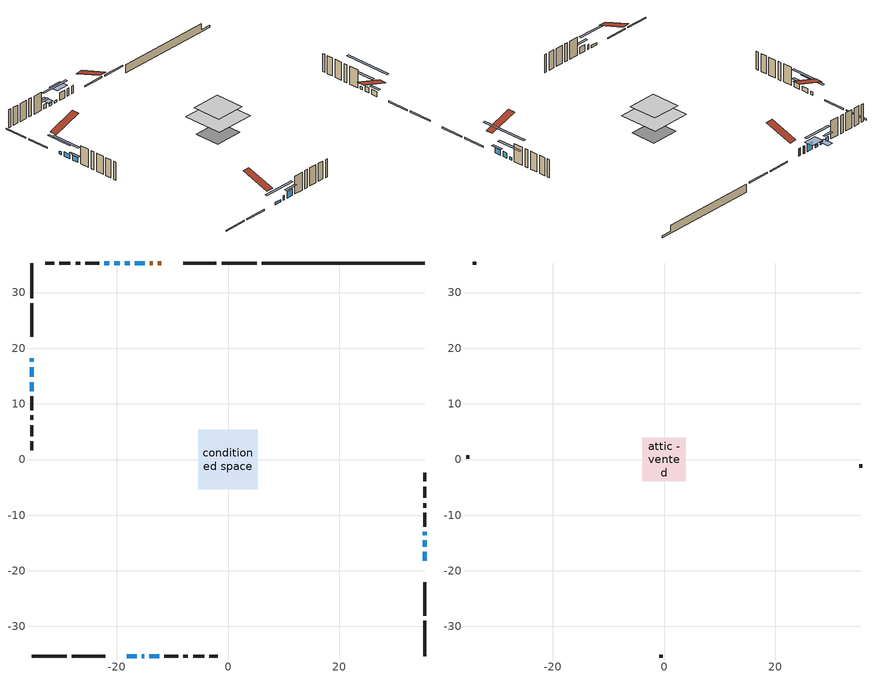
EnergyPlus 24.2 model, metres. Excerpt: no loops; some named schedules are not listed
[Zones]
conditioned space
 floor outside (Floor1 construction): -1.45,-1.45 -1.45,1.45 1.45,1.45 1.45,-1.45 z0.67
 floor adiabatic (AdiabaticFloorConstruction): -5.36,-5.36 -5.36,5.36 5.36,5.36 5.36,-5.36 z3.11
 floor foundation (Slab1 construction): -3.82,-3.49 -3.82,3.49 3.82,3.49 3.82,-3.49 z-1.51
 wall outside (RimJoist1 construction): 5.15,35.31 -1.16,35.31 / -35.31,-35.31 -29,-35.31 / -35.31,35.31 -35.31,29 / 35.31,-35.31 35.31,-29 z0.67:0.97
 wall outside (RimJoist2 construction): -2.09,35.31 -8.09,35.31 / -28.07,-35.31 -22.07,-35.31 / -35.31,28.07 -35.31,22.07 / 35.31,-28.07 35.31,-22.07 z0.67:0.97
 wall outside (AdiabaticWallConstruction 1): -11.96,35.31 -12.62,35.31 / -13.55,35.31 -14.04,35.31 z0.67:2.7
 wall outside (AdiabaticWallConstruction): 35.31,-18.2 35.31,-16.57 / -35.31,13.91 -35.31,12.28 z0.67:2.02; -14.97,35.31 -16.72,35.31 z0.67:2.73; -35.31,18.2 -35.31,17.54 z0.67:1.46; -35.31,16.61 -35.31,14.83 z0.67:1.84; -17.65,35.31 -18.57,35.31 / -18.2,-35.31 -16.42,-35.31 z0.67:1.23; -19.49,35.31 -20.41,35.31 z0.67:1.26; 35.31,-15.65 35.31,-14.5 z0.67:2.04; -15.49,-35.31 -15.08,-35.31 z0.67:1.89; -14.15,-35.31 -12.37,-35.31 z0.67:2.45; 35.31,-13.57 35.31,-12.98 z0.67:1.41; -21.34,35.31 -22.23,35.31 z0.67:1.81
 wall outside (Wall1 construction): -23.16,35.31 -25.61,35.31 / -11.44,-35.31 -8.99,-35.31 / -35.31,11.35 -35.31,8.89 / 35.31,-12.06 35.31,-9.6 z0.67:5.55
 wall outside (Wall2 construction): -26.54,35.31 -27.4,35.31 / -8.06,-35.31 -7.2,-35.31 / -35.31,7.96 -35.31,7.11 / 35.31,-8.67 35.31,-7.82 z0.67:5.55
 wall outside (Wall3 construction): -28.33,35.31 -30.34,35.31 / -6.27,-35.31 -4.26,-35.31 / -35.31,6.18 -35.31,4.17 / 35.31,-6.89 35.31,-4.88 z0.67:5.55
 wall outside (Wall4 construction): -31.27,35.31 -32.8,35.31 / -3.33,-35.31 -1.8,-35.31 / -35.31,3.24 -35.31,1.71 / 35.31,-3.95 35.31,-2.41 z0.67:5.55
 wall foundation (FoundationWall1 construction): 6.08,35.31,-1.51 6.08,35.31,0.67 32.39,35.31,0.67 32.39,35.31,-0.91 35.31,35.31,-0.91 35.31,35.31,-1.51
 window (WindowConstruction): 35.31,-18.2 35.31,-16.57 z0.67:2.02
 window (WindowConstruction 5): -14.97,35.31 -16.72,35.31 z0.67:2.73
 window (WindowConstruction 6): -35.31,18.2 -35.31,17.54 z0.67:1.46
 window (WindowConstruction 7): -35.31,16.61 -35.31,14.83 z0.67:1.84
 window (WindowConstruction 9): -17.65,35.31 -18.57,35.31 z0.67:1.23
 window (WindowConstruction 10): -19.5,35.31 -20.41,35.31 z0.67:1.26
 window (WindowConstruction 11): -18.2,-35.31 -16.42,-35.31 z0.67:1.23
 window (WindowConstruction 12): 35.31,-15.64 35.31,-14.5 z0.67:2.04
 window (WindowConstruction 1): -35.31,13.9 -35.31,12.28 z0.67:2.02
 window (WindowConstruction 8): -15.49,-35.31 -15.08,-35.31 z0.67:1.89
 window (WindowConstruction 2): -14.15,-35.31 -12.37,-35.31 z0.67:2.45
 window (WindowConstruction 3): 35.31,-13.57 35.31,-12.99 z0.67:1.41
 window (WindowConstruction 4): -21.34,35.31 -22.23,35.31 z0.67:1.81
 door (Door): -11.96,35.31 -12.62,35.31 z0.67:2.7
 door (Door 1): -13.55,35.31 -14.04,35.31 z0.67:2.7
 ceiling adiabatic (AdiabaticFloorConstruction): 5.36,-5.36 5.36,5.36 -5.36,5.36 -5.36,-5.36 z3.11
attic - vented
 floor to conditioned space (Floor2 construction Reversed): -3.93,-3.93 -3.93,3.93 3.93,3.93 3.93,-3.93 z5.55
 wall outside (Wall5 construction): -33.73,35.31 -34.38,35.31 / -0.87,-35.31 -0.22,-35.31 / -35.31,0.78 -35.31,0.12 / 35.31,-1.49 35.31,-0.83 z0.67:5.55
 roof outside (Roof1 construction): -11.03,35.31,5.55 -11.03,27.66,8.1 -9.01,27.66,8.1 -9.01,35.31,5.55; -19.13,-35.31,5.55 -19.13,-27.66,8.1 -21.15,-27.66,8.1 -21.15,-35.31,5.55; -35.31,19.13,5.55 -27.66,19.13,8.1 -27.66,21.15,8.1 -35.31,21.15,5.55; 35.31,-19.13,5.55 27.66,-19.13,8.1 27.66,-21.15,8.1 35.31,-21.15,5.55
shading: 35.31,-15.96 35.31,-18.81 35.91,-18.81 35.91,-15.96 z2.63; -17.63,35.31 -14.06,35.31 -14.06,37.74 -17.63,37.74 z3.64; -35.31,14.32 -35.31,21.42 -35.91,21.42 -35.91,14.32 z4.68; -35.31,11.61 -35.31,19.83 -35.91,19.83 -35.91,11.61 z5.06; -22.17,35.31 -14.05,35.31 -14.05,35.91 -22.17,35.91 z4.83; -20.71,35.31 -19.2,35.31 -19.2,37.96 -20.71,37.96 z1.55; -12.82,-35.31 -21.8,-35.31 -21.8,-35.91 -12.82,-35.91 z4.83; 35.31,-8.59 35.31,-21.55 35.91,-21.55 35.91,-8.59 z7.95; -35.31,11.67 -35.31,14.51 -35.91,14.51 -35.91,11.67 z2.63; -11.46,-35.31 -15.06,-35.31 -15.06,-35.91 -11.46,-35.91 z3.36; 35.31,-9.77 35.31,-16.79 35.91,-16.79 35.91,-9.77 z4.63; -23.14,35.31 -20.43,35.31 -20.43,35.91 -23.14,35.91 z2.72
[Building]
Building 1: Terrain=Suburbs
[Site:Location]
Montreal Intl AP_QC: Latitude {deg}=45.47; Longitude {deg}=-73.74; Time Zone {hr}=-5; Elevation {m}=36; Keep Site Location Information=Yes
[Site:GroundTemperature:Shallow]
2.07863, -0.316383, -0.508184, 0.628371, 5.19101, 9.73239, 13.6695, 16.1636, 16.3755, 14.347, 10.5102, 6.10817
[Site:WaterMainsTemperature]
Calculation Method=Schedule; Temperature Schedule=mains temperature schedule
[Material] Roughness=Rough; Thermal Absorptance=0.9
Name | Thickness {m} | Conductivity {W/m-K} | Density {kg/m3} | Specific Heat {J/kg-K} | Solar Absorptance | Visible Absorptance
asphalt or fiberglass shingles | 0.00635 | 0.162714 | 1121.4 | 1465.45 | 0.4 | 0.4
ceiling loosefill ins | 0.338667 | 0.0480833 | 16.02 | 1046.75 | 0.7 | 0.7
ceiling stud and cavity | 0.1397 | 0.360619 | 65.682 | 1177.47 | 0.7 | 0.7
concrete 4.0 in. | 0.1016 | 1.803125 | 2242.8 | 837.4 | 0.7 | 0.7
concrete 8.0 in. | 0.2032 | 1.803125 | 2242.8 | 837.4 | 0.7 | 0.7
door material | 0.04445 | 0.0451087 | 512.64 | 1214.23 | 0.7 | 0.7
door material 1 | 0.04445 | 0.188738 | 512.64 | 1214.23 | 0.7 | 0.7
floor covering | 0.0127 | 0.0433444 | 54.468 | 1339.84 | 0.6 | 0.6
floor rigid ins; rim joist rigid ins | 0.051816 | 0.029427 | 32.04 | 1214.23 | 0.7 | 0.7
floor rigid ins 1; wall rigid ins | 0.512978 | 0.029427 | 32.04 | 1214.23 | 0.7 | 0.7
floor stud and cavity | 0.1397 | 0.375657 | 92.3553 | 1139.71 | 0.7 | 0.7
floor stud and cavity 1 | 0.1397 | 1.75129 | 37.0049 | 1207.88 | 0.7 | 0.7
furniture material conditioned space 1 | 0.1524 | 0.115458 | 640.8 | 1214.23 | 0.6 | 0.6
gypsum board | 0.0127 | 0.160291 | 801 | 837.4 | 0.6 | 0.6
osb sheathing 0.5 in. | 0.0127 | 0.115458 | 512.64 | 1214.23 | 0.7 | 0.7
osb sheathing 0.75 in. | 0.01905 | 0.115458 | 512.64 | 1214.23 | 0.7 | 0.7
osb sheathing 2.0 in. | 0.0508 | 0.115458 | 512.64 | 1214.23 | 0.7 | 0.7
rim joist stud and cavity | 0.0508 | 0.268173 | 125.044 | 1163.47 | 0.6 | 0.6
rim joist stud and cavity 1 | 0.0508 | 0.103237 | 50.32683 | 1063.81 | 0.6 | 0.6
wall stud and cavity | 0.1397 | 0.0882518 | 139.0536 | 1170.24 | 0.7 | 0.7
wall stud and cavity 1 | 0.1397 | 0.087281 | 139.0536 | 1170.24 | 0.7 | 0.7
wall stud and cavity 2 | 0.1397 | 0.0876667 | 139.0536 | 1170.24 | 0.7 | 0.7
wall stud and cavity 3 | 0.1397 | 0.0888448 | 139.0536 | 1170.24 | 0.7 | 0.7
wall stud and cavity 4 | 0.0889 | 6.1454 | 50.32683 | 1063.81 | 0.6 | 0.6
wall stud and cavity 5 | 0.0889 | 0.380278 | 52.3479 | 1209.89 | 0.7 | 0.7
wall stud and cavity 6 | 0.0889 | 0.391764 | 83.0341 | 1211.67 | 0.7 | 0.7
wood siding | 0.0254 | 0.102417 | 544.68 | 1172.36 | 0.4 | 0.4
wood siding 1 | 0.00254 | 0.102417 | 544.68 | 1172.36 | 0.4 | 0.4
wood siding 2; wood siding 3; wood siding 4 | 0.0254 | 0.102417 | 544.68 | 1172.36 | 0.7 | 0.7
[WindowMaterial:SimpleGlazingSystem]
Name | U-Factor {W/m2-K} | Solar Heat Gain Coefficient
WindowMaterial | 4.65539 | 0.66
WindowMaterial 1 | 2.66355 | 0.6
WindowMaterial 10 | 5.31063 | 0.67
WindowMaterial 11 | 2.91792 | 0.67
WindowMaterial 2 | 2.66809 | 0.48
WindowMaterial 3 | 2.66525 | 0.57
WindowMaterial 4 | 4.01094 | 0.68
WindowMaterial 5 | 2.66696 | 0.5
WindowMaterial 6 | 4.17163 | 0.68
WindowMaterial 7 | 2.87534 | 0.6
WindowMaterial 8 | 5.43157 | 0.61
WindowMaterial 9 | 5.34754 | 0.68
[Construction]
AdiabaticFloorConstruction: floor stud and cavity 1, floor rigid ins 1, osb sheathing 0.75 in., floor covering
AdiabaticWallConstruction: wood siding 3, wall rigid ins, wall stud and cavity 5, gypsum board
AdiabaticWallConstruction 1: wood siding 4, wall rigid ins, wall stud and cavity 5, gypsum board
Door: door material
Door 1: door material 1
Floor1 construction: floor stud and cavity, floor rigid ins, osb sheathing 0.75 in., floor covering
Floor2 construction Reversed: gypsum board, ceiling stud and cavity, ceiling loosefill ins
FoundationWall1 construction: concrete 8.0 in.
furniture construction conditioned space 1: furniture material conditioned space 1
PartitionWallConstruction: gypsum board, wall stud and cavity 6, gypsum board
RimJoist1 construction: wood siding 2, rim joist rigid ins, osb sheathing 2.0 in., rim joist stud and cavity
RimJoist2 construction: wood siding 2, rim joist stud and cavity 1
Roof1 construction: asphalt or fiberglass shingles
Slab1 construction: concrete 4.0 in.
Wall1 construction: wood siding, osb sheathing 0.5 in., wall stud and cavity, gypsum board
Wall2 construction: wood siding, osb sheathing 0.5 in., wall stud and cavity 1, gypsum board
Wall3 construction: wood siding, osb sheathing 0.5 in., wall stud and cavity 2, gypsum board
Wall4 construction: wood siding, osb sheathing 0.5 in., wall stud and cavity 3, gypsum board
Wall5 construction: wood siding 1, wall stud and cavity 4
WindowConstruction; WindowConstruction 1: WindowMaterial
WindowConstruction 10: WindowMaterial 9
WindowConstruction 11: WindowMaterial 10
WindowConstruction 12: WindowMaterial 11
WindowConstruction 2: WindowMaterial 1
WindowConstruction 3: WindowMaterial 2
WindowConstruction 4: WindowMaterial 3
WindowConstruction 5: WindowMaterial 4
WindowConstruction 6: WindowMaterial 5
WindowConstruction 7: WindowMaterial 6
WindowConstruction 8: WindowMaterial 7
WindowConstruction 9: WindowMaterial 8
[Zone] Multiplier=1; Part of Total Floor Area=Yes
Name | Volume {m3}
attic - vented | 25.5309
conditioned space | 418.9
[Space]
Name | Zone | Volume {m3}
attic - vented 1 | attic - vented | 25.5309
conditioned space 1 | conditioned space | 418.9
[ZoneInfiltration:EffectiveLeakageArea]
infil attic - vented 1: Zone or Space=attic - vented 1; Schedule=Always On Discrete; Effective Air Leakage Area {cm2}=2467.2; Stack Coefficient=0.000516435; Wind Coefficient=1.53542e-05
[ZoneMixing]
whole house fan mix: Zone or Space=attic - vented; Schedule=Always On Continuous; Design Flow Rate Calculation Method=Flow/Zone; Design Flow Rate {m3/s}=0; Source Zone or Space=conditioned space
[SurfaceProperty:ExposedFoundationPerimeter]
Slab1: Exposed Perimeter Calculation Method=TotalExposedPerimeter; Total Exposed Perimeter {m}=29.231
[InternalMass] Zone or ZoneList=conditioned space; Space or SpaceList=conditioned space 1
Name | Construction | Surface Area {m2}
furniture mass conditioned space 1 | furniture construction conditioned space 1 | 70.672
partition wall mass | PartitionWallConstruction | 176.68
[Lights]
interior lighting: Zone or ZoneList or Space or SpaceList=conditioned space 1; Schedule=interior lighting schedule; Design Level Calculation Method=LightingLevel; Lighting Level {W}=343.2; Return Air Fraction=0; Fraction Radiant=0.6; Fraction Visible=0.2; Fraction Replaceable=1
[People]
occupants: Zone or ZoneList or Space or SpaceList=conditioned space 1; Number of People Schedule=occupants schedule; Number of People Calculation Method=People; Number of People=3; Fraction Radiant=0.314171; Sensible Heat Fraction=0.56303; Activity Level Schedule=occupants activity schedule; Carbon Dioxide Generation Rate {m3/s-W}=0; Enable ASHRAE 55 Comfort Warnings=No; Mean Radiant Temperature Calculation Type=EnclosureAveraged
[ElectricEquipment] Zone or ZoneList or Space or SpaceList=conditioned space 1; Design Level Calculation Method=EquipmentLevel
Name | Schedule | Design Level {W} | Fraction Latent | Fraction Radiant | Fraction Lost
clothes dryer | clothes dryer schedule | 140.772 | 0.015 | 0.081 | 0.85
clothes washer | clothes washer schedule | 32.1985 | 0.03 | 0.162 | 0.7
cooking range | cooking range schedule | 215.147 | 0.08 | 0.432 | 0.2
dishwasher | dishwasher schedule | 66.8632 | 0.3 | 0.18 | 0.4
fridge | fridge schedule | 72.9452 | 0 | 0.6 | 0
mech vent bath fan 0 | mech vent bath fan 0 schedule | 200 | 0 | 0 | 1
mech vent house fan | mech vent house fan schedule | 0 | 0 | 0 | 1
mech vent house fan cfis | mech vent house fan cfis schedule | 0 | 0 | 0 | 0
mech vent range fan 0 | mech vent range fan 0 schedule | 57 | 0 | 0 | 1
misc plug loads | misc plug loads schedule | 494.7 | 0.045 | 0.513 | 0.1
whole house fan | Always On Discrete | 0 | 0 | 0 | 1
[OtherEquipment] Zone or ZoneList or Space or SpaceList=conditioned space 1; Design Level Calculation Method=EquipmentLevel
Name | Fuel Type | Schedule | Design Level {W} | Fraction Latent | Fraction Radiant | Fraction Lost
clothes dryer 1 | Electricity | clothes dryer schedule | 0 | 0.015 | 0.081 | 0.85
cooking range 1 | Electricity | cooking range schedule | 0 | 0.08 | 0.432 | 0.2
general water use latent | None | general water use schedule | 62.594 | 1 | 0 | 0
general water use sensible | None | general water use schedule | -61.6891 | 0 | 0.6 | 0
mech vent house fan latent load | None | Always On Discrete | 0 | 1 | 0 | 0
mech vent house fan sensible load | None | Always On Discrete | 0 | 0 | 0 | 0
water heater energy adjustment1 | Electricity | Always On Discrete | 0.01 | 0 | 0 | 1
[ZoneInfiltration:DesignFlowRate] Zone or ZoneList or Space or SpaceList=conditioned space 1; Schedule=Always On Discrete; Design Flow Rate Calculation Method=Flow/Zone; Design Flow Rate {m3/s}=0
infil flow; natural vent flow; whole house fan flow
[ZoneControl:Thermostat]
conditioned space Thermostat: Zone or ZoneList=conditioned space; Control Type Schedule=conditioned space Thermostat Schedule; Control 1=conditioned space temperature setpoint; Temperature Difference Between Cutout And Setpoint {deltaC}=0
[ThermostatSetpoint:DualSetpoint]
conditioned space temperature setpoint: Heating Setpoint Temperature Schedule=heating setpoint; Cooling Setpoint Temperature Schedule=cooling setpoint
[Zone equipment]
conditioned space: electric baseboard
[Foundation:Kiva]
Foundation Kiva 1: Initial Indoor Air Temperature {C}=18; Wall Height Above Grade {m}=0.669981; Wall Depth Below Slab {m}=0.2032
[Foundation:Kiva:Settings]
Soil Conductivity {W/m-K}=0.849921; Soil Density {kg/m3}=1842.3; Soil Specific Heat {J/kg-K}=418.7; Ground Solar Absorptivity=0.9; Ground Thermal Absorptivity=0.9; Ground Surface Roughness {m}=0.03; Far-Field Width {m}=40; Deep-Ground Boundary Condition=ZeroFlux; Deep-Ground Depth {m}=40; Minimum Cell Dimension {m}=0.2; Maximum Cell Growth Coefficient=3; Simulation Timestep=Timestep
[Exterior:Lights]
exterior lighting: Schedule=exterior lighting schedule; Design Level {W}=75.6
[EnergyManagementSystem:Sensor] Output:Variable or Output:Meter Index Key=conditioned space
Name | Output:Variable or Output:Meter
conditioned_space_clg_unmet_s | Zone Cooling Setpoint Not Met Time
conditioned_space_htg_unmet_s | Zone Heating Setpoint Not Met Time
fridge_tin_s; tin_s; tin_s_1 | Zone Mean Air Temperature
tout_s | Zone Outdoor Air Drybulb Temperature
win_s | Zone Air Humidity Ratio
[Schedule:Constant]
Name | Hourly Value
Always On Continuous; mech vent house fan schedule; mech vent house fan cfis schedule; Always On Discrete | 1
occupants activity schedule | 117.228
fridge schedule | 0
[Schedule:Week:Daily]
interior lighting schedule Week Rule - Jan1-Jan27: interior lighting schedule day, interior lighting schedule day, interior lighting schedule day, interior lighting schedule day, interior lighting schedule day, interior lighting schedule day, interior lighting schedule day, interior lighting schedule default day, interior lighting schedule default day, interior lighting schedule default day, interior lighting schedule default day, interior lighting schedule default day
interior lighting schedule Week Rule - Jan28-Feb3: interior lighting schedule day, interior lighting schedule day, interior lighting schedule day, interior lighting schedule day, interior lighting schedule day 1, interior lighting schedule day 1, interior lighting schedule day 1, interior lighting schedule default day, interior lighting schedule default day, interior lighting schedule default day, interior lighting schedule default day, interior lighting schedule default day
interior lighting schedule Week Rule - Feb4-Feb24: interior lighting schedule day 1, interior lighting schedule day 1, interior lighting schedule day 1, interior lighting schedule day 1, interior lighting schedule day 1, interior lighting schedule day 1, interior lighting schedule day 1, interior lighting schedule default day, interior lighting schedule default day, interior lighting schedule default day, interior lighting schedule default day, interior lighting schedule default day
interior lighting schedule Week Rule - Feb25-Mar3: interior lighting schedule day 1, interior lighting schedule day 1, interior lighting schedule day 1, interior lighting schedule day 1, interior lighting schedule day 2, interior lighting schedule day 2, interior lighting schedule day 2, interior lighting schedule default day, interior lighting schedule default day, interior lighting schedule default day, interior lighting schedule default day, interior lighting schedule default day
interior lighting schedule Week Rule - Mar4-Mar31: interior lighting schedule day 2, interior lighting schedule day 2, interior lighting schedule day 2, interior lighting schedule day 2, interior lighting schedule day 2, interior lighting schedule day 2, interior lighting schedule day 2, interior lighting schedule default day, interior lighting schedule default day, interior lighting schedule default day, interior lighting schedule default day, interior lighting schedule default day
interior lighting schedule Week Rule - Apr1-Apr28: interior lighting schedule day 3, interior lighting schedule day 3, interior lighting schedule day 3, interior lighting schedule day 3, interior lighting schedule day 3, interior lighting schedule day 3, interior lighting schedule day 3, interior lighting schedule default day, interior lighting schedule default day, interior lighting schedule default day, interior lighting schedule default day, interior lighting schedule default day
interior lighting schedule Week Rule - Apr29-May5: interior lighting schedule day 3, interior lighting schedule day 3, interior lighting schedule day 4, interior lighting schedule day 4, interior lighting schedule day 4, interior lighting schedule day 4, interior lighting schedule day 4, interior lighting schedule default day, interior lighting schedule default day, interior lighting schedule default day, interior lighting schedule default day, interior lighting schedule default day
interior lighting schedule Week Rule - May6-May26: interior lighting schedule day 4, interior lighting schedule day 4, interior lighting schedule day 4, interior lighting schedule day 4, interior lighting schedule day 4, interior lighting schedule day 4, interior lighting schedule day 4, interior lighting schedule default day, interior lighting schedule default day, interior lighting schedule default day, interior lighting schedule default day, interior lighting schedule default day
interior lighting schedule Week Rule - May27-Jun2: interior lighting schedule day 4, interior lighting schedule day 4, interior lighting schedule day 4, interior lighting schedule day 4, interior lighting schedule day 4, interior lighting schedule day 5, interior lighting schedule day 5, interior lighting schedule default day, interior lighting schedule default day, interior lighting schedule default day, interior lighting schedule default day, interior lighting schedule default day
interior lighting schedule Week Rule - Jun3-Jun30: interior lighting schedule day 5, interior lighting schedule day 5, interior lighting schedule day 5, interior lighting schedule day 5, interior lighting schedule day 5, interior lighting schedule day 5, interior lighting schedule day 5, interior lighting schedule default day, interior lighting schedule default day, interior lighting schedule default day, interior lighting schedule default day, interior lighting schedule default day
interior lighting schedule Week Rule - Jul1-Jul28: interior lighting schedule day 6, interior lighting schedule day 6, interior lighting schedule day 6, interior lighting schedule day 6, interior lighting schedule day 6, interior lighting schedule day 6, interior lighting schedule day 6, interior lighting schedule default day, interior lighting schedule default day, interior lighting schedule default day, interior lighting schedule default day, interior lighting schedule default day
interior lighting schedule Week Rule - Jul29-Aug4: interior lighting schedule day 6, interior lighting schedule day 6, interior lighting schedule day 6, interior lighting schedule day 7, interior lighting schedule day 7, interior lighting schedule day 7, interior lighting schedule day 7, interior lighting schedule default day, interior lighting schedule default day, interior lighting schedule default day, interior lighting schedule default day, interior lighting schedule default day
interior lighting schedule Week Rule - Aug5-Aug25: interior lighting schedule day 7, interior lighting schedule day 7, interior lighting schedule day 7, interior lighting schedule day 7, interior lighting schedule day 7, interior lighting schedule day 7, interior lighting schedule day 7, interior lighting schedule default day, interior lighting schedule default day, interior lighting schedule default day, interior lighting schedule default day, interior lighting schedule default day
interior lighting schedule Week Rule - Aug26-Sep1: interior lighting schedule day 7, interior lighting schedule day 7, interior lighting schedule day 7, interior lighting schedule day 7, interior lighting schedule day 7, interior lighting schedule day 7, interior lighting schedule day 8, interior lighting schedule default day, interior lighting schedule default day, interior lighting schedule default day, interior lighting schedule default day, interior lighting schedule default day
interior lighting schedule Week Rule - Sep2-Sep29: interior lighting schedule day 8, interior lighting schedule day 8, interior lighting schedule day 8, interior lighting schedule day 8, interior lighting schedule day 8, interior lighting schedule day 8, interior lighting schedule day 8, interior lighting schedule default day, interior lighting schedule default day, interior lighting schedule default day, interior lighting schedule default day, interior lighting schedule default day
interior lighting schedule Week Rule - Sep30-Oct6: interior lighting schedule day 8, interior lighting schedule day 9, interior lighting schedule day 9, interior lighting schedule day 9, interior lighting schedule day 9, interior lighting schedule day 9, interior lighting schedule day 9, interior lighting schedule default day, interior lighting schedule default day, interior lighting schedule default day, interior lighting schedule default day, interior lighting schedule default day
interior lighting schedule Week Rule - Oct7-Oct27: interior lighting schedule day 9, interior lighting schedule day 9, interior lighting schedule day 9, interior lighting schedule day 9, interior lighting schedule day 9, interior lighting schedule day 9, interior lighting schedule day 9, interior lighting schedule default day, interior lighting schedule default day, interior lighting schedule default day, interior lighting schedule default day, interior lighting schedule default day
interior lighting schedule Week Rule - Oct28-Nov3: interior lighting schedule day 9, interior lighting schedule day 9, interior lighting schedule day 9, interior lighting schedule day 9, interior lighting schedule day 10, interior lighting schedule day 10, interior lighting schedule day 10, interior lighting schedule default day, interior lighting schedule default day, interior lighting schedule default day, interior lighting schedule default day, interior lighting schedule default day
interior lighting schedule Week Rule - Nov4-Nov24: interior lighting schedule day 10, interior lighting schedule day 10, interior lighting schedule day 10, interior lighting schedule day 10, interior lighting schedule day 10, interior lighting schedule day 10, interior lighting schedule day 10, interior lighting schedule default day, interior lighting schedule default day, interior lighting schedule default day, interior lighting schedule default day, interior lighting schedule default day
interior lighting schedule Week Rule - Nov25-Dec1: interior lighting schedule day 10, interior lighting schedule day 10, interior lighting schedule day 10, interior lighting schedule day 10, interior lighting schedule day 10, interior lighting schedule day 10, interior lighting schedule day 11, interior lighting schedule default day, interior lighting schedule default day, interior lighting schedule default day, interior lighting schedule default day, interior lighting schedule default day
interior lighting schedule Week Rule - Dec2-Dec31: interior lighting schedule day 11, interior lighting schedule day 11, interior lighting schedule day 11, interior lighting schedule day 11, interior lighting schedule day 11, interior lighting schedule day 11, interior lighting schedule day 11, interior lighting schedule default day, interior lighting schedule default day, interior lighting schedule default day, interior lighting schedule default day, interior lighting schedule default day
occupants schedule Week Rule - Jan1-Dec31: occupants schedule day, occupants schedule day, occupants schedule day, occupants schedule day, occupants schedule day, occupants schedule day, occupants schedule day, occupants schedule default day, occupants schedule default day, occupants schedule default day, occupants schedule default day, occupants schedule default day
clothes dryer schedule Week Rule - Jan1-Dec31: clothes dryer schedule day, clothes dryer schedule day, clothes dryer schedule day, clothes dryer schedule day, clothes dryer schedule day, clothes dryer schedule day, clothes dryer schedule day, clothes dryer schedule default day, clothes dryer schedule default day, clothes dryer schedule default day, clothes dryer schedule default day, clothes dryer schedule default day
clothes washer schedule Week Rule - Jan1-Dec31: clothes washer schedule day, clothes washer schedule day, clothes washer schedule day, clothes washer schedule day, clothes washer schedule day, clothes washer schedule day, clothes washer schedule day, clothes washer schedule default day, clothes washer schedule default day, clothes washer schedule default day, clothes washer schedule default day, clothes washer schedule default day
cooking range schedule Week Rule - Jan1-Dec31: cooking range schedule day, cooking range schedule day, cooking range schedule day, cooking range schedule day, cooking range schedule day, cooking range schedule day, cooking range schedule day, cooking range schedule default day, cooking range schedule default day, cooking range schedule default day, cooking range schedule default day, cooking range schedule default day
dishwasher schedule Week Rule - Jan1-Dec31: dishwasher schedule day, dishwasher schedule day, dishwasher schedule day, dishwasher schedule day, dishwasher schedule day, dishwasher schedule day, dishwasher schedule day, dishwasher schedule default day, dishwasher schedule default day, dishwasher schedule default day, dishwasher schedule default day, dishwasher schedule default day
mech vent bath fan 0 schedule Week Rule - Jan1-Dec31: mech vent bath fan 0 schedule day, mech vent bath fan 0 schedule day, mech vent bath fan 0 schedule day, mech vent bath fan 0 schedule day, mech vent bath fan 0 schedule day, mech vent bath fan 0 schedule day, mech vent bath fan 0 schedule day, mech vent bath fan 0 schedule default day, mech vent bath fan 0 schedule default day, mech vent bath fan 0 schedule default day, mech vent bath fan 0 schedule default day, mech vent bath fan 0 schedule default day
mech vent range fan 0 schedule Week Rule - Jan1-Dec31: mech vent range fan 0 schedule day, mech vent range fan 0 schedule day, mech vent range fan 0 schedule day, mech vent range fan 0 schedule day, mech vent range fan 0 schedule day, mech vent range fan 0 schedule day, mech vent range fan 0 schedule day, mech vent range fan 0 schedule default day, mech vent range fan 0 schedule default day, mech vent range fan 0 schedule default day, mech vent range fan 0 schedule default day, mech vent range fan 0 schedule default day
misc plug loads schedule Week Rule - Jan1-Dec31: misc plug loads schedule day, misc plug loads schedule day, misc plug loads schedule day, misc plug loads schedule day, misc plug loads schedule day, misc plug loads schedule day, misc plug loads schedule day, misc plug loads schedule default day, misc plug loads schedule default day, misc plug loads schedule default day, misc plug loads schedule default day, misc plug loads schedule default day
general water use schedule Week Rule - Jan1-Dec31: general water use schedule day, general water use schedule day, general water use schedule day, general water use schedule day, general water use schedule day, general water use schedule day, general water use schedule day, general water use schedule default day, general water use schedule default day, general water use schedule default day, general water use schedule default day, general water use schedule default day
exterior lighting schedule Week Rule - Jan1-Jan27: exterior lighting schedule day, exterior lighting schedule day, exterior lighting schedule day, exterior lighting schedule day, exterior lighting schedule day, exterior lighting schedule day, exterior lighting schedule day, exterior lighting schedule default day, exterior lighting schedule default day, exterior lighting schedule default day, exterior lighting schedule default day, exterior lighting schedule default day
exterior lighting schedule Week Rule - Jan28-Feb3: exterior lighting schedule day, exterior lighting schedule day, exterior lighting schedule day, exterior lighting schedule day, exterior lighting schedule day 1, exterior lighting schedule day 1, exterior lighting schedule day 1, exterior lighting schedule default day, exterior lighting schedule default day, exterior lighting schedule default day, exterior lighting schedule default day, exterior lighting schedule default day
exterior lighting schedule Week Rule - Feb4-Feb24: exterior lighting schedule day 1, exterior lighting schedule day 1, exterior lighting schedule day 1, exterior lighting schedule day 1, exterior lighting schedule day 1, exterior lighting schedule day 1, exterior lighting schedule day 1, exterior lighting schedule default day, exterior lighting schedule default day, exterior lighting schedule default day, exterior lighting schedule default day, exterior lighting schedule default day
exterior lighting schedule Week Rule - Feb25-Mar3: exterior lighting schedule day 1, exterior lighting schedule day 1, exterior lighting schedule day 1, exterior lighting schedule day 1, exterior lighting schedule day 2, exterior lighting schedule day 2, exterior lighting schedule day 2, exterior lighting schedule default day, exterior lighting schedule default day, exterior lighting schedule default day, exterior lighting schedule default day, exterior lighting schedule default day
exterior lighting schedule Week Rule - Mar4-Mar31: exterior lighting schedule day 2, exterior lighting schedule day 2, exterior lighting schedule day 2, exterior lighting schedule day 2, exterior lighting schedule day 2, exterior lighting schedule day 2, exterior lighting schedule day 2, exterior lighting schedule default day, exterior lighting schedule default day, exterior lighting schedule default day, exterior lighting schedule default day, exterior lighting schedule default day
exterior lighting schedule Week Rule - Apr1-Apr28: exterior lighting schedule day 3, exterior lighting schedule day 3, exterior lighting schedule day 3, exterior lighting schedule day 3, exterior lighting schedule day 3, exterior lighting schedule day 3, exterior lighting schedule day 3, exterior lighting schedule default day, exterior lighting schedule default day, exterior lighting schedule default day, exterior lighting schedule default day, exterior lighting schedule default day
exterior lighting schedule Week Rule - Apr29-May5: exterior lighting schedule day 3, exterior lighting schedule day 3, exterior lighting schedule day 4, exterior lighting schedule day 4, exterior lighting schedule day 4, exterior lighting schedule day 4, exterior lighting schedule day 4, exterior lighting schedule default day, exterior lighting schedule default day, exterior lighting schedule default day, exterior lighting schedule default day, exterior lighting schedule default day
exterior lighting schedule Week Rule - May6-May26: exterior lighting schedule day 4, exterior lighting schedule day 4, exterior lighting schedule day 4, exterior lighting schedule day 4, exterior lighting schedule day 4, exterior lighting schedule day 4, exterior lighting schedule day 4, exterior lighting schedule default day, exterior lighting schedule default day, exterior lighting schedule default day, exterior lighting schedule default day, exterior lighting schedule default day
exterior lighting schedule Week Rule - May27-Jun2: exterior lighting schedule day 4, exterior lighting schedule day 4, exterior lighting schedule day 4, exterior lighting schedule day 4, exterior lighting schedule day 4, exterior lighting schedule day 5, exterior lighting schedule day 5, exterior lighting schedule default day, exterior lighting schedule default day, exterior lighting schedule default day, exterior lighting schedule default day, exterior lighting schedule default day
exterior lighting schedule Week Rule - Jun3-Jun30: exterior lighting schedule day 5, exterior lighting schedule day 5, exterior lighting schedule day 5, exterior lighting schedule day 5, exterior lighting schedule day 5, exterior lighting schedule day 5, exterior lighting schedule day 5, exterior lighting schedule default day, exterior lighting schedule default day, exterior lighting schedule default day, exterior lighting schedule default day, exterior lighting schedule default day
[Schedule:Year]
interior lighting schedule: interior lighting schedule Week Rule - Jan1-Jan27, 1, 1, 1, 27, interior lighting schedule Week Rule - Jan28-Feb3, 1, 28, 2, 3, interior lighting schedule Week Rule - Feb4-Feb24, 2, 4, 2, 24, interior lighting schedule Week Rule - Feb25-Mar3, 2, 25, 3, 3, interior lighting schedule Week Rule - Mar4-Mar31, 3, 4, 3, 31, interior lighting schedule Week Rule - Apr1-Apr28, 4, 1, 4, 28, interior lighting schedule Week Rule - Apr29-May5, 4, 29, 5, 5, interior lighting schedule Week Rule - May6-May26, 5, 6, 5, 26, interior lighting schedule Week Rule - May27-Jun2, 5, 27, 6, 2, interior lighting schedule Week Rule - Jun3-Jun30, 6, 3, 6, 30, interior lighting schedule Week Rule - Jul1-Jul28, 7, 1, 7, 28, interior lighting schedule Week Rule - Jul29-Aug4, 7, 29, 8, 4, interior lighting schedule Week Rule - Aug5-Aug25, 8, 5, 8, 25, interior lighting schedule Week Rule - Aug26-Sep1, 8, 26, 9, 1, interior lighting schedule Week Rule - Sep2-Sep29, 9, 2, 9, 29, interior lighting schedule Week Rule - Sep30-Oct6, 9, 30, 10, 6, interior lighting schedule Week Rule - Oct7-Oct27, 10, 7, 10, 27, interior lighting schedule Week Rule - Oct28-Nov3, 10, 28, 11, 3, interior lighting schedule Week Rule - Nov4-Nov24, 11, 4, 11, 24, interior lighting schedule Week Rule - Nov25-Dec1, 11, 25, 12, 1, interior lighting schedule Week Rule - Dec2-Dec31, 12, 2, 12, 31
occupants schedule: occupants schedule Week Rule - Jan1-Dec31, 1, 1, 12, 31
clothes dryer schedule: clothes dryer schedule Week Rule - Jan1-Dec31, 1, 1, 12, 31
clothes washer schedule: clothes washer schedule Week Rule - Jan1-Dec31, 1, 1, 12, 31
cooking range schedule: cooking range schedule Week Rule - Jan1-Dec31, 1, 1, 12, 31
dishwasher schedule: dishwasher schedule Week Rule - Jan1-Dec31, 1, 1, 12, 31
mech vent bath fan 0 schedule: mech vent bath fan 0 schedule Week Rule - Jan1-Dec31, 1, 1, 12, 31
mech vent range fan 0 schedule: mech vent range fan 0 schedule Week Rule - Jan1-Dec31, 1, 1, 12, 31
misc plug loads schedule: misc plug loads schedule Week Rule - Jan1-Dec31, 1, 1, 12, 31
general water use schedule: general water use schedule Week Rule - Jan1-Dec31, 1, 1, 12, 31
exterior lighting schedule: exterior lighting schedule Week Rule - Jan1-Jan27, 1, 1, 1, 27, exterior lighting schedule Week Rule - Jan28-Feb3, 1, 28, 2, 3, exterior lighting schedule Week Rule - Feb4-Feb24, 2, 4, 2, 24, exterior lighting schedule Week Rule - Feb25-Mar3, 2, 25, 3, 3, exterior lighting schedule Week Rule - Mar4-Mar31, 3, 4, 3, 31, exterior lighting schedule Week Rule - Apr1-Apr28, 4, 1, 4, 28, exterior lighting schedule Week Rule - Apr29-May5, 4, 29, 5, 5, exterior lighting schedule Week Rule - May6-May26, 5, 6, 5, 26, exterior lighting schedule Week Rule - May27-Jun2, 5, 27, 6, 2, exterior lighting schedule Week Rule - Jun3-Jun30, 6, 3, 6, 30, exterior lighting schedule Week Rule - Jul1-Jul28, 7, 1, 7, 28, exterior lighting schedule Week Rule - Jul29-Aug4, 7, 29, 8, 4, exterior lighting schedule Week Rule - Aug5-Aug25, 8, 5, 8, 25, exterior lighting schedule Week Rule - Aug26-Sep1, 8, 26, 9, 1, exterior lighting schedule Week Rule - Sep2-Sep29, 9, 2, 9, 29, exterior lighting schedule Week Rule - Sep30-Oct6, 9, 30, 10, 6, exterior lighting schedule Week Rule - Oct7-Oct27, 10, 7, 10, 27, exterior lighting schedule Week Rule - Oct28-Nov3, 10, 28, 11, 3, exterior lighting schedule Week Rule - Nov4-Nov24, 11, 4, 11, 24, exterior lighting schedule Week Rule - Nov25-Dec1, 11, 25, 12, 1, exterior lighting schedule Week Rule - Dec2-Dec31, 12, 2, 12, 31
[Schedule:Compact]
conditioned space Thermostat Schedule: Through: 12/31, For: AllDays, Until: 24:00, 4
mains temperature schedule: Through: 01/01, For: AllDays, Until: 24:00, 6.56833, Through: 01/02, For: AllDays, Until: 24:00, 6.48722, Through: 01/03, For: AllDays, Until: 24:00, 6.40722, Through: 01/04, For: AllDays, Until: 24:00, 6.32889, Through: 01/05, For: AllDays, Until: 24:00, 6.25167, Through: 01/06, For: AllDays, Until: 24:00, 6.17611, Through: 01/07, For: AllDays, Until: 24:00, 6.10222, Through: 01/08, For: AllDays, Until: 24:00, 6.02944, Through: 01/09, For: AllDays, Until: 24:00, 5.95833, Through: 01/10, For: AllDays, Until: 24:00, 5.88889, Through: 01/11, For: AllDays, Until: 24:00, 5.82056, Through: 01/12, For: AllDays, Until: 24:00, 5.75444, Through: 01/13, For: AllDays, Until: 24:00, 5.68944, Through: 01/14, For: AllDays, Until: 24:00, 5.62611, Through: 01/15, For: AllDays, Until: 24:00, 5.56444, Through: 01/16, For: AllDays, Until: 24:00, 5.50444, Through: 01/17, For: AllDays, Until: 24:00, 5.44611, Through: 01/18, For: AllDays, Until: 24:00, 5.38944, Through: 01/19, For: AllDays, Until: 24:00, 5.33389, Through: 01/20, For: AllDays, Until: 24:00, 5.28111, Through: 01/21, For: AllDays, Until: 24:00, 5.22944, Through: 01/22, For: AllDays, Until: 24:00, 5.17944, Through: 01/23, For: AllDays, Until: 24:00, 5.13111, Through: 01/24, For: AllDays, Until: 24:00, 5.085, Through: 01/25, For: AllDays, Until: 24:00, 5.04056, Through: 01/26, For: AllDays, Until: 24:00, 4.99778, Through: 01/27, For: AllDays, Until: 24:00, 4.95667, Through: 01/28, For: AllDays, Until: 24:00, 4.91778, Through: 01/29, For: AllDays, Until: 24:00, 4.88056, Through: 01/30, For: AllDays, Until: 24:00, 4.845, Through: 01/31, For: AllDays, Until: 24:00, 4.81167, Through: 02/01, For: AllDays, Until: 24:00, 4.77944, Through: 02/02, For: AllDays, Until: 24:00, 4.75, Through: 02/03, For: AllDays, Until: 24:00, 4.72167, Through: 02/04, For: AllDays, Until: 24:00, 4.69611, Through: 02/05, For: AllDays, Until: 24:00, 4.67167, Through: 02/06, For: AllDays, Until: 24:00, 4.64944, Through: 02/07, For: AllDays, Until: 24:00, 4.62889, Through: 02/08, For: AllDays, Until: 24:00, 4.61056, Through: 02/09, For: AllDays, Until: 24:00, 4.59389, Through: 02/10, For: AllDays, Until: 24:00, 4.57944, Through: 02/11, For: AllDays, Until: 24:00, 4.56667, Through: 02/12, For: AllDays, Until: 24:00, 4.55611, Through: 02/13, For: AllDays, Until: 24:00, 4.54722, Through: 02/14, For: AllDays, Until: 24:00, 4.54056, Through: 02/15, For: AllDays, Until: 24:00, 4.53556, Through: 02/16, For: AllDays, Until: 24:00, 4.53278, Through: 02/17, For: AllDays, Until: 24:00, 4.53167, Through: 02/18, For: AllDays, Until: 24:00, 4.53278, Through: 02/19, For: AllDays, Until: 24:00, 4.53556, Through: 02/20, For: AllDays, Until: 24:00, 4.54056, Through: 02/21, For: AllDays, Until: 24:00, 4.54722, Through: 02/22, For: AllDays, Until: 24:00, 4.55611, Through: 02/23, For: AllDays, Until: 24:00, 4.56667, Through: 02/24, For: AllDays, Until: 24:00, 4.57944, Through: 02/25, For: AllDays, Until: 24:00, 4.59389, Through: 02/26, For: AllDays, Until: 24:00, 4.61056, Through: 02/27, For: AllDays, Until: 24:00, 4.62889, Through: 02/28, For: AllDays, Until: 24:00, 4.64889, Through: 03/01, For: AllDays, Until: 24:00, 4.67111, Through: 03/02, For: AllDays, Until: 24:00, 4.69556, Through: 03/03, For: AllDays, Until: 24:00, 4.72167, Through: 03/04, For: AllDays, Until: 24:00, 4.74944, Through: 03/05, For: AllDays, Until: 24:00, 4.77944, Through: 03/06, For: AllDays, Until: 24:00, 4.81111, Through: 03/07, For: AllDays, Until: 24:00, 4.84444, Through: 03/08, For: AllDays, Until: 24:00, 4.88, Through: 03/09, For: AllDays, Until: 24:00, 4.91722, Through: 03/10, For: AllDays, Until: 24:00, 4.95611, Through: 03/11, For: AllDays, Until: 24:00, 4.99722, Through: 03/12, For: AllDays, Until: 24:00, 5.04, Through: 03/13, For: AllDays, Until: 24:00, 5.08444, Through: 03/14, For: AllDays, Until: 24:00, 5.13056, Through: 03/15, For: AllDays, Until: 24:00, 5.17889, Through: 03/16, For: AllDays, Until: 24:00, 5.22833, Through: 03/17, For: AllDays, Until: 24:00, 5.28, Through: 03/18, For: AllDays, Until: 24:00, 5.33333, Through: 03/19, For: AllDays, Until: 24:00, 5.38833, Through: 03/20, For: AllDays, Until: 24:00, 5.445, Through: 03/21, For: AllDays, Until: 24:00, 5.50333, Through: 03/22, For: AllDays, Until: 24:00, 5.56333, Through: 03/23, For: AllDays, Until: 24:00, 5.625, Through: 03/24, For: AllDays, Until: 24:00, 5.68833, Through: 03/25, For: AllDays, Until: 24:00, 5.75333, Through: 03/26, For: AllDays, Until: 24:00, 5.81944, Through: 03/27, For: AllDays, Until: 24:00, 5.88778, Through: 03/28, For: AllDays, Until: 24:00, 5.95722, Through: 03/29, For: AllDays, Until: 24:00, 6.02833, Through: 03/30, For: AllDays, Until: 24:00, 6.10111, Through: 03/31, For: AllDays, Until: 24:00, 6.175, Through: 04/01, For: AllDays, Until: 24:00, 6.25056, Through: 04/02, For: AllDays, Until: 24:00, 6.32778, Through: 04/03, For: AllDays, Until: 24:00, 6.40611, Through: 04/04, For: AllDays, Until: 24:00, 6.48556, Through: 04/05, For: AllDays, Until: 24:00, 6.56722, Through: 04/06, For: AllDays, Until: 24:00, 6.64944, Through: 04/07, For: AllDays, Until: 24:00, 6.73333, Through: 04/08, For: AllDays, Until: 24:00, 6.81833, Through: 04/09, For: AllDays, Until: 24:00, 6.905, Through: 04/10, For: AllDays, Until: 24:00, 6.99278, Through: 04/11, For: AllDays, Until: 24:00, 7.08111, Through: 04/12, For: AllDays, Until: 24:00, 7.17167, Through: 04/13, For: AllDays, Until: 24:00, 7.26278, Through: 04/14, For: AllDays, Until: 24:00, 7.355, Through: 04/15, For: AllDays, Until: 24:00, 7.44833, Through: 04/16, For: AllDays, Until: 24:00, 7.54278, Through: 04/17, For: AllDays, Until: 24:00, 7.63889, Through: 04/18, For: AllDays, Until: 24:00, 7.735, Through: 04/19, For: AllDays, Until: 24:00, 7.83278, Through: 04/20, For: AllDays, Until: 24:00, 7.93167, Through: 04/21, For: AllDays, Until: 24:00, 8.03111, Through: 04/22, For: AllDays, Until: 24:00, 8.13167, Through: 04/23, For: AllDays, Until: 24:00, 8.23278, Through: 04/24, For: AllDays, Until: 24:00, 8.335, Through: 04/25, For: AllDays, Until: 24:00, 8.43778, Through: 04/26, For: AllDays, Until: 24:00, 8.54167, Through: 04/27, For: AllDays, Until: 24:00, 8.64611, Through: 04/28, For: AllDays, Until: 24:00, 8.75167, Through: 04/29, For: AllDays, Until: 24:00, 8.85778, Through: 04/30, For: AllDays, Until: 24:00, 8.96444, Through: 05/01, For: AllDays, Until: 24:00, 9.07167, Through: 05/02, For: AllDays, Until: 24:00, 9.17944, Through: 05/03, For: AllDays, Until: 24:00, 9.28778, Through: 05/04, For: AllDays, Until: 24:00, 9.39667, Through: 05/05, For: AllDays, Until: 24:00, 9.50667, Through: 05/06, For: AllDays, Until: 24:00, 9.61667, Through: 05/07, For: AllDays, Until: 24:00, 9.72667, Through: 05/08, For: AllDays, Until: 24:00, 9.83778, Through: 05/09, For: AllDays, Until: 24:00, 9.94889, Through: 05/10, For: AllDays, Until: 24:00, 10.0606, Through: 05/11, For: AllDays, Until: 24:00, 10.1722, Through: 05/12, For: AllDays, Until: 24:00, 10.2844, Through: 05/13, For: AllDays, Until: 24:00, 10.3967, Through: 05/14, For: AllDays, Until: 24:00, 10.5094, Through: 05/15, For: AllDays, Until: 24:00, 10.6222, Through: 05/16, For: AllDays, Until: 24:00, 10.735, Through: 05/17, For: AllDays, Until: 24:00, 10.8478, Through: 05/18, For: AllDays, Until: 24:00, 10.9611, Through: 05/19, For: AllDays, Until: 24:00, 11.0744, Through: 05/20, For: AllDays, Until: 24:00, 11.1872, Through: 05/21, For: AllDays, Until: 24:00, 11.3006, Through: 05/22, For: AllDays, Until: 24:00, 11.4133, Through: 05/23, For: AllDays, Until: 24:00, 11.5267, Through: 05/24, For: AllDays, Until: 24:00, 11.6394, Through: 05/25, For: AllDays, Until: 24:00, 11.7522, Through: 05/26, For: AllDays, Until: 24:00, 11.8644, Through: 05/27, For: AllDays, Until: 24:00, 11.9767, Through: 05/28, For: AllDays, Until: 24:00, 12.0889, Through: 05/29, For: AllDays, Until: 24:00, 12.2006, Through: 05/30, For: AllDays, Until: 24:00, 12.3122, Through: 05/31, For: AllDays, Until: 24:00, 12.4228, Through: 06/01, For: AllDays, Until: 24:00, 12.5339, Through: 06/02, For: AllDays, Until: 24:00, 12.6439, Through: 06/03, For: AllDays, Until: 24:00, 12.7539, Through: 06/04, For: AllDays, Until: 24:00, 12.8628, Through: 06/05, For: AllDays, Until: 24:00, 12.9717, Through: 06/06, For: AllDays, Until: 24:00, 13.08, Through: 06/07, For: AllDays, Until: 24:00, 13.1878, Through: 06/08, For: AllDays, Until: 24:00, 13.2944, Through: 06/09, For: AllDays, Until: 24:00, 13.4011, Through: 06/10, For: AllDays, Until: 24:00, 13.5067, Through: 06/11, For: AllDays, Until: 24:00, 13.6117, Through: 06/12, For: AllDays, Until: 24:00, 13.7156, Through: 06/13, For: AllDays, Until: 24:00, 13.8194, Through: 06/14, For: AllDays, Until: 24:00, 13.9222, Through: 06/15, For: AllDays, Until: 24:00, 14.0239, Through: 06/16, For: AllDays, Until: 24:00, 14.125, Through: 06/17, For: AllDays, Until: 24:00, 14.225, Through: 06/18, For: AllDays, Until: 24:00, 14.3239, Through: 06/19, For: AllDays, Until: 24:00, 14.4222, Through: 06/20, For: AllDays, Until: 24:00, 14.5194, Through: 06/21, For: AllDays, Until: 24:00, 14.6156, Through: 06/22, For: AllDays, Until: 24:00, 14.7106, Through: 06/23, For: AllDays, Until: 24:00, 14.805, Through: 06/24, For: AllDays, Until: 24:00, 14.8978, Through: 06/25, For: AllDays, Until: 24:00, 14.9894, Through: 06/26, For: AllDays, Until: 24:00, 15.0806, Through: 06/27, For: AllDays, Until: 24:00, 15.17, Through: 06/28, For: AllDays, Until: 24:00, 15.2583, Through: 06/29, For: AllDays, Until: 24:00, 15.3456, Through: 06/30, For: AllDays, Until: 24:00, 15.4311, Through: 07/01, For: AllDays, Until: 24:00, 15.5161, Through: 07/02, For: AllDays, Until: 24:00, 15.5989, Through: 07/03, For: AllDays, Until: 24:00, 15.6811, Through: 07/04, For: AllDays, Until: 24:00, 15.7617, Through: 07/05, For: AllDays, Until: 24:00, 15.8411, Through: 07/06, For: AllDays, Until: 24:00, 15.9189, Through: 07/07, For: AllDays, Until: 24:00, 15.995, Through: 07/08, For: AllDays, Until: 24:00, 16.07, Through: 07/09, For: AllDays, Until: 24:00, 16.1433, Through: 07/10, For: AllDays, Until: 24:00, 16.2156, Through: 07/11, For: AllDays, Until: 24:00, 16.2861, Through: 07/12, For: AllDays, Until: 24:00, 16.355, Through: 07/13, For: AllDays, Until: 24:00, 16.4222, Through: 07/14, For: AllDays, Until: 24:00, 16.4878, Through: 07/15, For: AllDays, Until: 24:00, 16.5522, Through: 07/16, For: AllDays, Until: 24:00, 16.615, Through: 07/17, For: AllDays, Until: 24:00, 16.6756, Through: 07/18, For: AllDays, Until: 24:00, 16.735, Through: 07/19, For: AllDays, Until: 24:00, 16.7928, Through: 07/20, For: AllDays, Until: 24:00, 16.8489, Through: 07/21, For: AllDays, Until: 24:00, 16.9028, Through: 07/22, For: AllDays, Until: 24:00, 16.9556, Through: 07/23, For: AllDays, Until: 24:00, 17.0061, Through: 07/24, For: AllDays, Until: 24:00, 17.0556, Through: 07/25, For: AllDays, Until: 24:00, 17.1028, Through: 07/26, For: AllDays, Until: 24:00, 17.1483, Through: 07/27, For: AllDays, Until: 24:00, 17.1917, Through: 07/28, For: AllDays, Until: 24:00, 17.2339, Through: 07/29, For: AllDays, Until: 24:00, 17.2739, Through: 07/30, For: AllDays, Until: 24:00, 17.3122, Through: 07/31, For: AllDays, Until: 24:00, 17.3489, Through: 08/01, For: AllDays, Until: 24:00, 17.3833, Through: 08/02, For: AllDays, Until: 24:00, 17.4161, Through: 08/03, For: AllDays, Until: 24:00, 17.4467, Through: 08/04, For: AllDays, Until: 24:00, 17.4761, Through: 08/05, For: AllDays, Until: 24:00, 17.5028, Through: 08/06, For: AllDays, Until: 24:00, 17.5283, Through: 08/07, For: AllDays, Until: 24:00, 17.5517, Through: 08/08, For: AllDays, Until: 24:00, 17.5728, Through: 08/09, For: AllDays, Until: 24:00, 17.5922, Through: 08/10, For: AllDays, Until: 24:00, 17.61, Through: 08/11, For: AllDays, Until: 24:00, 17.6256, Through: 08/12, For: AllDays, Until: 24:00, 17.6394, Through: 08/13, For: AllDays, Until: 24:00, 17.6511, Through: 08/14, For: AllDays, Until: 24:00, 17.6611, Through: 08/15, For: AllDays, Until: 24:00, 17.6689, Through: 08/16, For: AllDays, Until: 24:00, 17.675, Through: 08/17, For: AllDays, Until: 24:00, 17.6789, Through: 08/18, For: AllDays, Until: 24:00, 17.6811, Through: 08/19, For: AllDays, Until: 24:00, 17.6811, Through: 08/20, For: AllDays, Until: 24:00, 17.6794, Through: 08/21, For: AllDays, Until: 24:00, 17.6756, Through: 08/22, For: AllDays, Until: 24:00, 17.67, Through: 08/23, For: AllDays, Until: 24:00, 17.6622, Through: 08/24, For: AllDays, Until: 24:00, 17.6528, Through: 08/25, For: AllDays, Until: 24:00, 17.6411, Through: 08/26, For: AllDays, Until: 24:00, 17.6278, Through: 08/27, For: AllDays, Until: 24:00, 17.6122, Through: 08/28, For: AllDays, Until: 24:00, 17.595, Through: 08/29, For: AllDays, Until: 24:00, 17.5756, Through: 08/30, For: AllDays, Until: 24:00, 17.5544, Through: 08/31, For: AllDays, Until: 24:00, 17.5311, Through: 09/01, For: AllDays, Until: 24:00, 17.5061, Through: 09/02, For: AllDays, Until: 24:00, 17.4794, Through: 09/03, For: AllDays, Until: 24:00, 17.4506, Through: 09/04, For: AllDays, Until: 24:00, 17.42, Through: 09/05, For: AllDays, Until: 24:00, 17.3878, Through: 09/06, For: AllDays, Until: 24:00, 17.3533, Through: 09/07, For: AllDays, Until: 24:00, 17.3172, Through: 09/08, For: AllDays, Until: 24:00, 17.2789, Through: 09/09, For: AllDays, Until: 24:00, 17.2389, Through: 09/10, For: AllDays, Until: 24:00, 17.1972, Through: 09/11, For: AllDays, Until: 24:00, 17.1539, Through: 09/12, For: AllDays, Until: 24:00, 17.1083, Through: 09/13, For: AllDays, Until: 24:00, 17.0617, Through: 09/14, For: AllDays, Until: 24:00, 17.0128, Through: 09/15, For: AllDays, Until: 24:00, 16.9622, Through: 09/16, For: AllDays, Until: 24:00, 16.9094, Through: 09/17, For: AllDays, Until: 24:00, 16.8556, Through: 09/18, For: AllDays, Until: 24:00, 16.8, Through: 09/19, For: AllDays, Until: 24:00, 16.7422, Through: 09/20, For: AllDays, Until: 24:00, 16.6833, Through: 09/21, For: AllDays, Until: 24:00, 16.6228, Through: 09/22, For: AllDays, Until: 24:00, 16.56, Through: 09/23, For: AllDays, Until: 24:00, 16.4961, Through: 09/24, For: AllDays, Until: 24:00, 16.4306, Through: 09/25, For: AllDays, Until: 24:00, 16.3633, Through: 09/26, For: AllDays, Until: 24:00, 16.295, Through: 09/27, For: AllDays, Until: 24:00, 16.2244, Through: 09/28, For: AllDays, Until: 24:00, 16.1528, Through: 09/29, For: AllDays, Until: 24:00, 16.0794, Through: 09/30, For: AllDays, Until: 24:00, 16.0044, Through: 10/01, For: AllDays, Until: 24:00, 15.9283, Through: 10/02, For: AllDays, Until: 24:00, 15.8511, Through: 10/03, For: AllDays, Until: 24:00, 15.7717, Through: 10/04, For: AllDays, Until: 24:00, 15.6917, Through: 10/05, For: AllDays, Until: 24:00, 15.6094, Through: 10/06, For: AllDays, Until: 24:00, 15.5267, Through: 10/07, For: AllDays, Until: 24:00, 15.4422, Through: 10/08, For: AllDays, Until: 24:00, 15.3567, Through: 10/09, For: AllDays, Until: 24:00, 15.2694, Through: 10/10, For: AllDays, Until: 24:00, 15.1811, Through: 10/11, For: AllDays, Until: 24:00, 15.0917, Through: 10/12, For: AllDays, Until: 24:00, 15.0011, Through: 10/13, For: AllDays, Until: 24:00, 14.9094, Through: 10/14, For: AllDays, Until: 24:00, 14.8167, Through: 10/15, For: AllDays, Until: 24:00, 14.7228, Through: 10/16, For: AllDays, Until: 24:00, 14.6278, Through: 10/17, For: AllDays, Until: 24:00, 14.5317, Through: 10/18, For: AllDays, Until: 24:00, 14.4344, Through: 10/19, For: AllDays, Until: 24:00, 14.3367, Through: 10/20, For: AllDays, Until: 24:00, 14.2378, Through: 10/21, For: AllDays, Until: 24:00, 14.1378, Through: 10/22, For: AllDays, Until: 24:00, 14.0367, Through: 10/23, For: AllDays, Until: 24:00, 13.935, Through: 10/24, For: AllDays, Until: 24:00, 13.8322, Through: 10/25, For: AllDays, Until: 24:00, 13.7289, Through: 10/26, For: AllDays, Until: 24:00, 13.625, Through: 10/27, For: AllDays, Until: 24:00, 13.52, Through: 10/28, For: AllDays, Until: 24:00, 13.4144, Through: 10/29, For: AllDays, Until: 24:00, 13.3083, Through: 10/30, For: AllDays, Until: 24:00, 13.2011, Through: 10/31, For: AllDays, Until: 24:00, 13.0939, Through: 11/01, For: AllDays, Until: 24:00, 12.9856, Through: 11/02, For: AllDays, Until: 24:00, 12.8767, Through: 11/03, For: AllDays, Until: 24:00, 12.7678, Through: 11/04, For: AllDays, Until: 24:00, 12.6578, Through: 11/05, For: AllDays, Until: 24:00, 12.5478, Through: 11/06, For: AllDays, Until: 24:00, 12.4372, Through: 11/07, For: AllDays, Until: 24:00, 12.3261, Through: 11/08, For: AllDays, Until: 24:00, 12.215, Through: 11/09, For: AllDays, Until: 24:00, 12.1033, Through: 11/10, For: AllDays, Until: 24:00, 11.9911, Through: 11/11, For: AllDays, Until: 24:00, 11.8789, Through: 11/12, For: AllDays, Until: 24:00, 11.7667, Through: 11/13, For: AllDays, Until: 24:00, 11.6539, Through: 11/14, For: AllDays, Until: 24:00, 11.5411, Through: 11/15, For: AllDays, Until: 24:00, 11.4278, Through: 11/16, For: AllDays, Until: 24:00, 11.315, Through: 11/17, For: AllDays, Until: 24:00, 11.2017, Through: 11/18, For: AllDays, Until: 24:00, 11.0889, Through: 11/19, For: AllDays, Until: 24:00, 10.9756, Through: 11/20, For: AllDays, Until: 24:00, 10.8622, Through: 11/21, For: AllDays, Until: 24:00, 10.7494, Through: 11/22, For: AllDays, Until: 24:00, 10.6367, Through: 11/23, For: AllDays, Until: 24:00, 10.5239, Through: 11/24, For: AllDays, Until: 24:00, 10.4111, Through: 11/25, For: AllDays, Until: 24:00, 10.2989, Through: 11/26, For: AllDays, Until: 24:00, 10.1867, Through: 11/27, For: AllDays, Until: 24:00, 10.0744, Through: 11/28, For: AllDays, Until: 24:00, 9.96333, Through: 11/29, For: AllDays, Until: 24:00, 9.85167, Through: 11/30, For: AllDays, Until: 24:00, 9.74111, Through: 12/01, For: AllDays, Until: 24:00, 9.63056, Through: 12/02, For: AllDays, Until: 24:00, 9.52056, Through: 12/03, For: AllDays, Until: 24:00, 9.41111, Through: 12/04, For: AllDays, Until: 24:00, 9.30167, Through: 12/05, For: AllDays, Until: 24:00, 9.19333, Through: 12/06, For: AllDays, Until: 24:00, 9.08556, Through: 12/07, For: AllDays, Until: 24:00, 8.97778, Through: 12/08, For: AllDays, Until: 24:00, 8.87111, Through: 12/09, For: AllDays, Until: 24:00, 8.765, Through: 12/10, For: AllDays, Until: 24:00, 8.66, Through: 12/11, For: AllDays, Until: 24:00, 8.555, Through: 12/12, For: AllDays, Until: 24:00, 8.45111, Through: 12/13, For: AllDays, Until: 24:00, 8.34833, Through: 12/14, For: AllDays, Until: 24:00, 8.24611, Through: 12/15, For: AllDays, Until: 24:00, 8.14444, Through: 12/16, For: AllDays, Until: 24:00, 8.04389, Through: 12/17, For: AllDays, Until: 24:00, 7.94444, Through: 12/18, For: AllDays, Until: 24:00, 7.84556, Through: 12/19, For: AllDays, Until: 24:00, 7.74778, Through: 12/20, For: AllDays, Until: 24:00, 7.65111, Through: 12/21, For: AllDays, Until: 24:00, 7.555, Through: 12/22, For: AllDays, Until: 24:00, 7.46056, Through: 12/23, For: AllDays, Until: 24:00, 7.36667, Through: 12/24, For: AllDays, Until: 24:00, 7.27444, Through: 12/25, For: AllDays, Until: 24:00, 7.18278, Through: 12/26, For: AllDays, Until: 24:00, 7.09278, Through: 12/27, For: AllDays, Until: 24:00, 7.00389, Through: 12/28, For: AllDays, Until: 24:00, 6.91611, Through: 12/29, For: AllDays, Until: 24:00, 6.82944, Through: 12/30, For: AllDays, Until: 24:00, 6.74389, Through: 12/31, For: AllDays, Until: 24:00, 6.66
